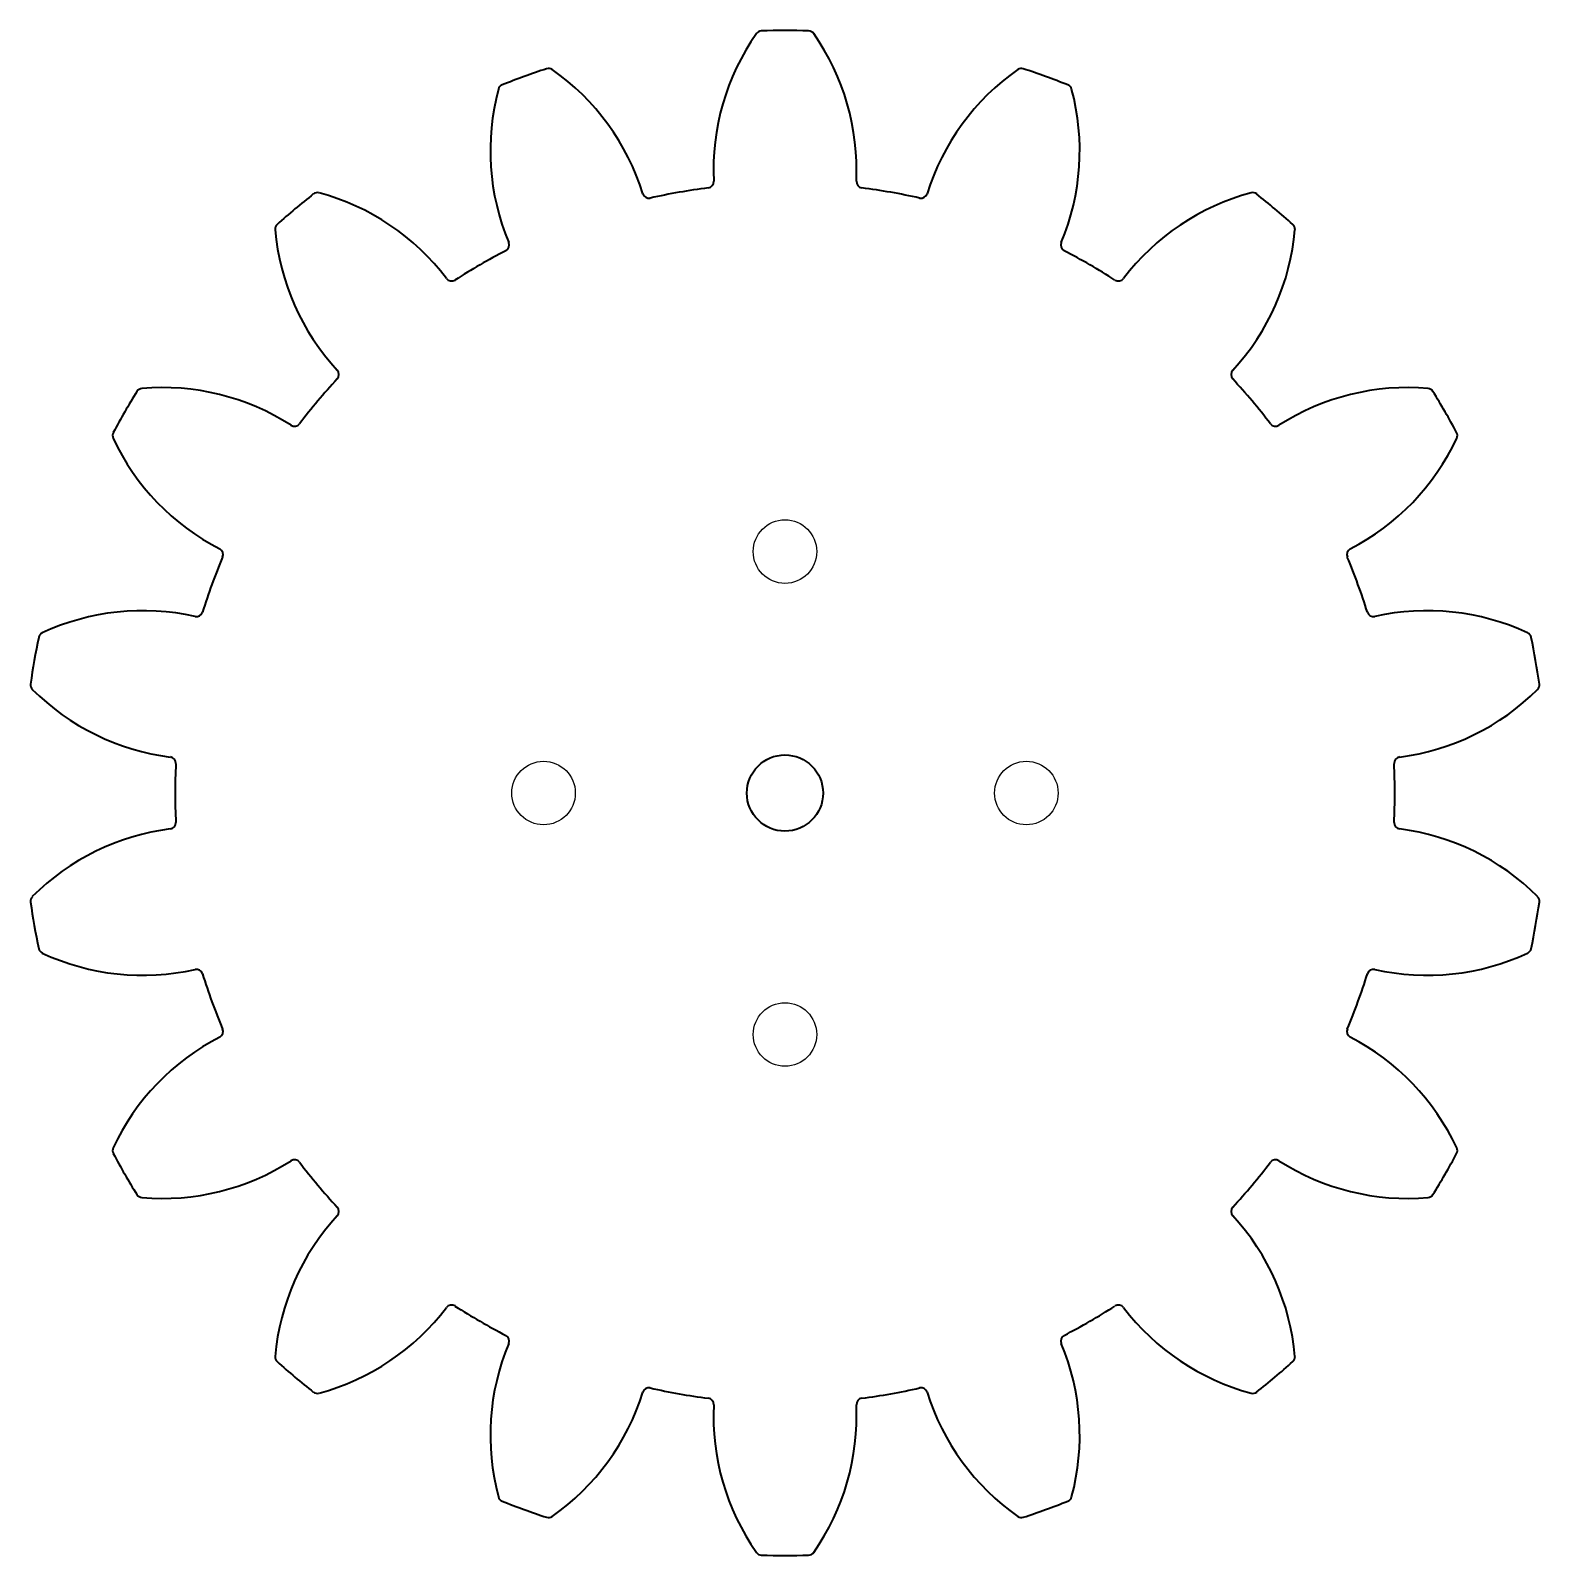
# Model space of a CAD drawing. Header units: millimetres. Extents: x 2606 to 2724, y 2042 to 2162.
import ezdxf

# ---------------------------------------------------------------- set-up
doc = ezdxf.new("R2010")
doc.units = ezdxf.units.MM

msp = doc.modelspace()

# ---------------------------------------------------------------- linework, layer by layer
for centre in [(2664.92, 2120.93), (2645.92, 2101.93), (2683.92, 2101.93), (2664.92, 2082.93)]:
    msp.add_circle(centre, 2.5)
at = {"color": 7, "lineweight": 35}
msp.add_circle((2664.92, 2101.93), 3, dxfattribs=at)
for centre, radius, start, end in [((2678.06, 2150.95), 18.77, 145.0832, 182.6811), ((2663.08, 2161.4), 0.5, 91.7789, 145.0832), ((2664.92, 2101.93), 60, 88.2211, 91.7789), ((2666.77, 2161.4), 0.5, 34.9168, 88.2211), ((2651.79, 2150.95), 18.77, 357.3189, 34.9168), ((2664.92, 2101.93), 60, 108.2211, 111.7789), ((2646.32, 2158.45), 0.5, 54.9168, 108.2211), ((2635.82, 2143.5), 18.77, 17.3189, 54.9168), ((2694.03, 2143.5), 18.77, 125.0832, 162.6811), ((2683.53, 2158.45), 0.5, 71.7789, 125.0832), ((2664.92, 2101.93), 60, 68.2211, 71.7789), ((2642.85, 2157.19), 0.5, 111.7789, 165.0832), ((2687, 2157.19), 0.5, 14.9168, 68.2211), ((2660.5, 2152.48), 18.77, 165.0832, 202.6811), ((2669.35, 2152.48), 18.77, 337.3189, 14.9168), ((2664.92, 2101.93), 48, 97.2428, 102.7572), ((2658.81, 2150.05), 0.5, 277.2428, 2.6811), ((2671.04, 2150.05), 0.5, 177.3189, 262.7572), ((2664.92, 2101.93), 48, 77.2428, 82.7572), ((2664.92, 2101.93), 60, 128.2211, 131.7789), ((2628.11, 2148.68), 0.5, 74.9168, 128.2211), ((2623.36, 2131.04), 18.77, 37.3189, 74.9168), ((2654.21, 2149.24), 0.5, 197.3189, 282.7572), ((2675.63, 2149.24), 0.5, 257.2428, 342.6811), ((2706.49, 2131.04), 18.77, 105.0832, 142.6811), ((2701.74, 2148.68), 0.5, 51.7789, 105.0832), ((2664.92, 2101.93), 60, 48.2211, 51.7789), ((2625.28, 2146.3), 0.5, 131.7789, 185.0832), ((2643.48, 2147.92), 18.77, 185.0832, 222.6811), ((2686.37, 2147.92), 18.77, 317.3189, 354.9168), ((2704.57, 2146.3), 0.5, 354.9168, 48.2211), ((2664.92, 2101.93), 48, 117.2428, 122.7572), ((2642.72, 2145.05), 0.5, 297.2428, 22.6811), ((2687.13, 2145.05), 0.5, 157.3189, 242.7572), ((2664.92, 2101.93), 48, 57.2428, 62.7572), ((2638.68, 2142.72), 0.5, 217.3189, 302.7572), ((2691.17, 2142.72), 0.5, 237.2428, 322.6811), ((2629.31, 2134.86), 0.5, 317.2428, 42.6811), ((2700.53, 2134.86), 0.5, 137.3189, 222.7572), ((2614.34, 2133.27), 0.5, 94.9168, 148.2211), ((2615.91, 2115.07), 18.77, 57.3189, 94.9168), ((2664.92, 2101.93), 48, 137.2428, 142.7572), ((2664.92, 2101.93), 48, 37.2428, 42.7572), ((2713.94, 2115.07), 18.77, 85.0832, 122.6811), ((2715.5, 2133.27), 0.5, 31.7789, 85.0832), ((2664.92, 2101.93), 60, 148.2211, 151.7789), ((2664.92, 2101.93), 60, 28.2211, 31.7789), ((2612.5, 2130.07), 0.5, 151.7789, 205.0832), ((2626.31, 2131.29), 0.5, 237.3189, 322.7572), ((2703.53, 2131.29), 0.5, 217.2428, 302.6811), ((2717.35, 2130.07), 0.5, 334.9168, 28.2211), ((2629.04, 2137.81), 18.77, 205.0832, 242.6811), ((2700.8, 2137.81), 18.77, 297.3189, 334.9168), ((2664.92, 2101.93), 48, 157.2428, 162.7572), ((2620.2, 2120.69), 0.5, 337.2428, 62.6811), ((2709.65, 2120.69), 0.5, 117.3189, 202.7572), ((2664.92, 2101.93), 48, 17.2428, 22.7572), ((2614.37, 2097.51), 18.77, 77.3189, 114.9168), ((2618.6, 2116.31), 0.5, 257.3189, 342.7572), ((2711.24, 2116.31), 0.5, 197.2428, 282.6811), ((2715.47, 2097.51), 18.77, 65.0832, 102.6811), ((2606.68, 2114.08), 0.5, 114.9168, 168.2211), ((2723.17, 2114.08), 0.5, 11.7789, 65.0832), ((2664.92, 2101.93), 60, 168.2211, 171.7789), ((2664.92, 2101.93), 60, 8.2211, 11.7789), ((2606.04, 2110.44), 0.5, 171.7789, 225.0832), ((2618.93, 2123.38), 18.77, 225.0832, 262.6811), ((2710.91, 2123.38), 18.77, 277.3189, 314.9168), ((2723.81, 2110.44), 0.5, 314.9168, 8.2211), ((2616.48, 2104.27), 0.5, 357.2428, 82.6811), ((2664.92, 2101.93), 48, 177.2428, 182.7572), ((2713.37, 2104.27), 0.5, 97.3189, 182.7572), ((2664.92, 2101.93), 48, 357.2428, 2.7572), ((2618.93, 2080.49), 18.77, 97.3189, 134.9168), ((2616.48, 2099.6), 0.5, 277.3189, 2.7572), ((2713.37, 2099.6), 0.5, 177.2428, 262.6811), ((2710.91, 2080.49), 18.77, 45.0832, 82.6811), ((2606.04, 2093.42), 0.5, 134.9168, 188.2211), ((2664.92, 2101.93), 60, 188.2211, 191.7789), ((2664.92, 2101.93), 60, 348.2211, 351.7789), ((2723.81, 2093.42), 0.5, 351.7789, 45.0832), ((2606.68, 2089.79), 0.5, 191.7789, 245.0832), ((2614.37, 2106.36), 18.77, 245.0832, 282.6811), ((2715.47, 2106.36), 18.77, 257.3189, 294.9168), ((2723.17, 2089.79), 0.5, 294.9168, 348.2211), ((2618.6, 2087.56), 0.5, 17.2428, 102.6811), ((2711.24, 2087.56), 0.5, 77.3189, 162.7572), ((2664.92, 2101.93), 48, 197.2428, 202.7572), ((2664.92, 2101.93), 48, 337.2428, 342.7572), ((2620.2, 2083.17), 0.5, 297.3189, 22.7572), ((2709.65, 2083.17), 0.5, 157.2428, 242.6811), ((2629.04, 2066.05), 18.77, 117.3189, 154.9168), ((2700.8, 2066.05), 18.77, 25.0832, 62.6811), ((2612.5, 2073.8), 0.5, 154.9168, 208.2211), ((2717.35, 2073.8), 0.5, 331.7789, 25.0832), ((2664.92, 2101.93), 60, 208.2211, 211.7789), ((2615.91, 2088.8), 18.77, 265.0832, 302.6811), ((2626.31, 2072.58), 0.5, 37.2428, 122.6811), ((2664.92, 2101.93), 48, 217.2428, 222.7572), ((2664.92, 2101.93), 48, 317.2428, 322.7572), ((2703.53, 2072.58), 0.5, 57.3189, 142.7572), ((2713.94, 2088.8), 18.77, 237.3189, 274.9168), ((2664.92, 2101.93), 60, 328.2211, 331.7789), ((2614.34, 2070.6), 0.5, 211.7789, 265.0832), ((2715.5, 2070.6), 0.5, 274.9168, 328.2211), ((2629.31, 2069.01), 0.5, 317.3189, 42.7572), ((2700.53, 2069.01), 0.5, 137.2428, 222.6811), ((2643.48, 2055.94), 18.77, 137.3189, 174.9168), ((2686.37, 2055.94), 18.77, 5.0832, 42.6811), ((2638.68, 2061.15), 0.5, 57.2428, 142.6811), ((2691.17, 2061.15), 0.5, 37.3189, 122.7572), ((2623.36, 2072.83), 18.77, 285.0832, 322.6811), ((2664.92, 2101.93), 48, 237.2428, 242.7572), ((2664.92, 2101.93), 48, 297.2428, 302.7572), ((2706.49, 2072.83), 18.77, 217.3189, 254.9168), ((2642.72, 2058.81), 0.5, 337.3189, 62.7572), ((2687.13, 2058.81), 0.5, 117.2428, 202.6811), ((2660.5, 2051.38), 18.77, 157.3189, 194.9168), ((2669.35, 2051.38), 18.77, 345.0832, 22.6811), ((2625.28, 2057.56), 0.5, 174.9168, 228.2211), ((2664.92, 2101.93), 60, 228.2211, 231.7789), ((2664.92, 2101.93), 60, 308.2211, 311.7789), ((2704.57, 2057.56), 0.5, 311.7789, 5.0832), ((2628.11, 2055.19), 0.5, 231.7789, 285.0832), ((2635.82, 2060.37), 18.77, 305.0832, 342.6811), ((2654.21, 2054.63), 0.5, 77.2428, 162.6811), ((2664.92, 2101.93), 48, 257.2428, 262.7572), ((2664.92, 2101.93), 48, 277.2428, 282.7572), ((2675.63, 2054.63), 0.5, 17.3189, 102.7572), ((2694.03, 2060.37), 18.77, 197.3189, 234.9168), ((2701.74, 2055.19), 0.5, 254.9168, 308.2211), ((2658.81, 2053.82), 0.5, 357.3189, 82.7572), ((2678.06, 2052.92), 18.77, 177.3189, 214.9168), ((2651.79, 2052.92), 18.77, 325.0832, 2.6811), ((2671.04, 2053.82), 0.5, 97.2428, 182.6811), ((2642.85, 2046.68), 0.5, 194.9168, 248.2211), ((2664.92, 2101.93), 60, 248.2211, 251.7789), ((2664.92, 2101.93), 60, 288.2211, 291.7789), ((2687, 2046.68), 0.5, 291.7789, 345.0832), ((2646.32, 2045.42), 0.5, 251.7789, 305.0832), ((2683.53, 2045.42), 0.5, 234.9168, 288.2211), ((2663.08, 2042.46), 0.5, 214.9168, 268.2211), ((2664.92, 2101.93), 60, 268.2211, 271.7789), ((2666.77, 2042.46), 0.5, 271.7789, 325.0832)]:
    msp.add_arc(centre, radius, start, end, dxfattribs=at)

doc.saveas('drawing.dxf')
